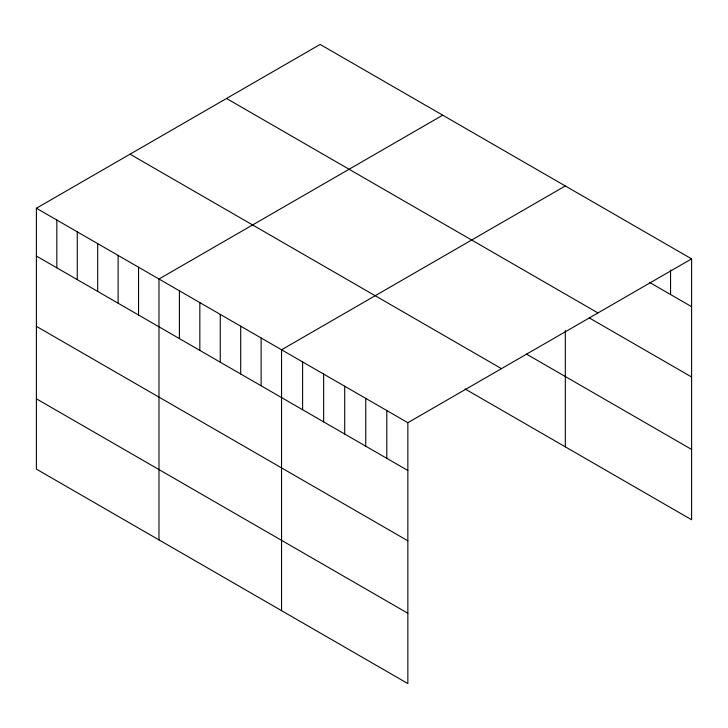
<?xml version="1.0" encoding="UTF-8"?>
<svg xmlns="http://www.w3.org/2000/svg" width="728" height="728" viewBox="0 0 728 728"><rect width="100%" height="100%" fill="white"/><g stroke="black" fill="none" stroke-linecap="round" stroke-linejoin="round"><path stroke-width="1.09" d="M36.4 208.244L407.853 422.695L407.853 683.574L36.4 469.123L36.4 208.244L320.147 44.426L691.6 258.877L691.6 519.756L465.101 388.989M442.733 115.188L158.977 279.015L158.977 539.894M565.31 185.959L281.554 349.786L281.554 610.665M407.853 422.695L691.6 258.877M649.503 282.364L691.6 306.67M226.517 98.48L597.961 312.94M589.225 317.881L691.6 376.986M526.39 354.054L691.6 449.44M130.039 154.181L501.483 368.641M36.4 256.038L407.853 470.488M36.4 326.353L407.853 540.813M36.4 398.808L407.853 613.258M670.552 270.061L670.552 294.522M565.31 330.421L565.31 446.837M386.805 410.546L386.805 458.34M365.756 398.389L365.756 446.182M344.699 386.24L344.699 434.034M323.651 374.092L323.651 421.885M302.602 361.934L302.602 409.728M261.125 337.992L261.125 385.785M240.695 326.19L240.695 373.983M220.266 314.396L220.266 362.189M199.836 302.602L199.836 350.396M179.407 290.809L179.407 338.602M138.548 267.221L138.548 315.015M118.118 255.428L118.118 303.221M97.689 243.625L97.689 291.418M77.259 231.832L77.259 279.625M56.83 220.038L56.83 267.831"/></g></svg>
